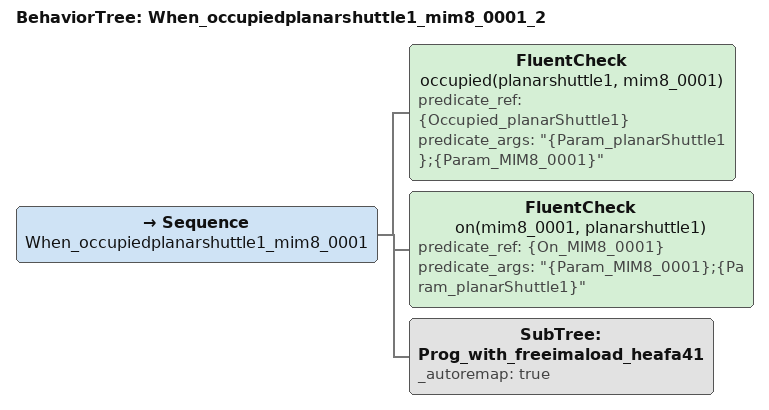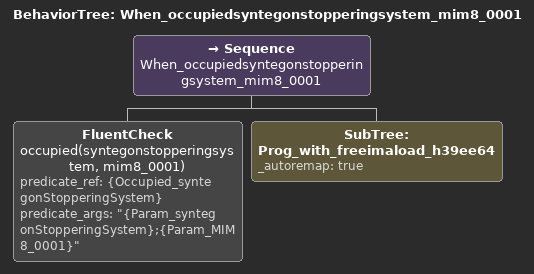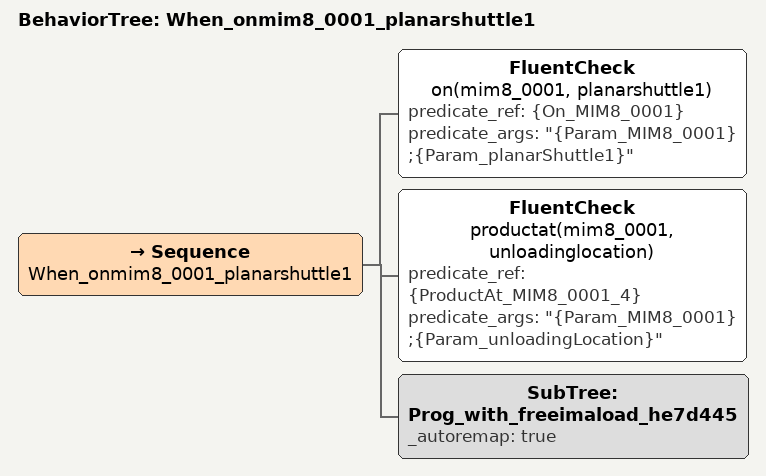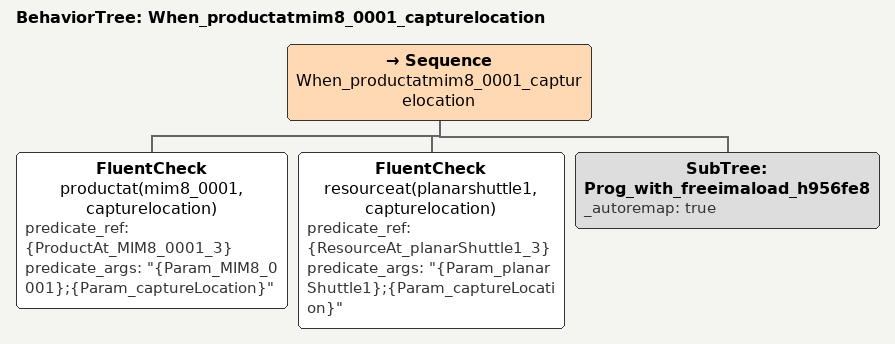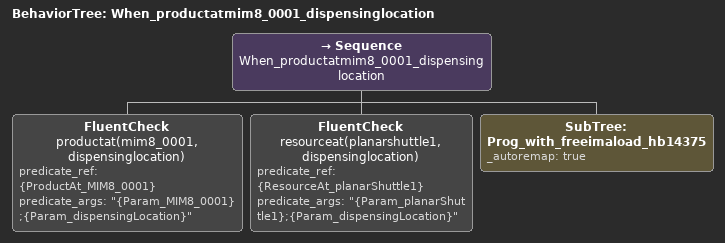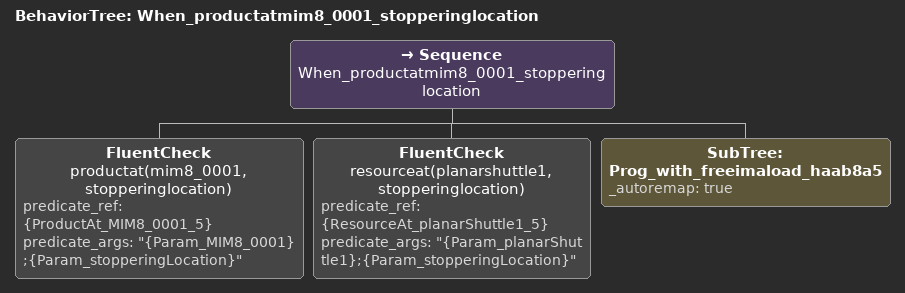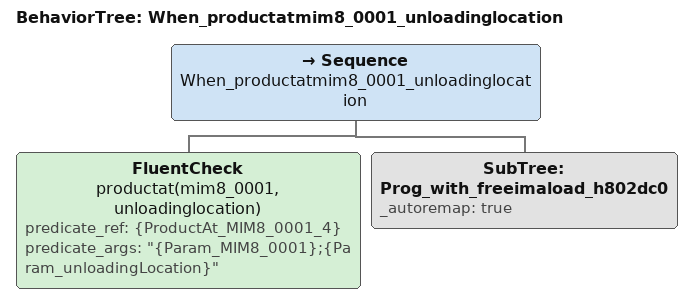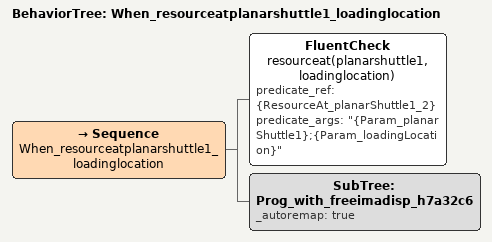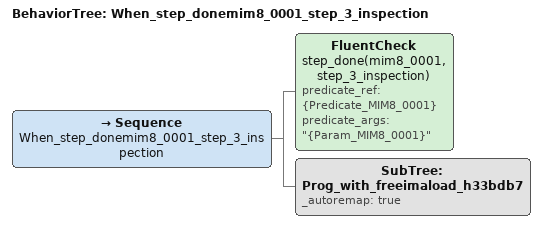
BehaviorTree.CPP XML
<BehaviorTree ID="When_occupiedplanarshuttle1_mim8_0001_2">
  <Sequence name="When_occupiedplanarshuttle1_mim8_0001">
    <FluentCheck name="occupied(planarshuttle1, mim8_0001)" predicate_ref="{Occupied_planarShuttle1}" predicate_args="&quot;{Param_planarShuttle1};{Param_MIM8_0001}&quot;"/>
    <FluentCheck name="on(mim8_0001, planarshuttle1)" predicate_ref="{On_MIM8_0001}" predicate_args="&quot;{Param_MIM8_0001};{Param_planarShuttle1}&quot;"/>
    <SubTree ID="Prog_with_freeimaload_heafa41" _autoremap="true"/>
  </Sequence>
</BehaviorTree>

<BehaviorTree ID="When_occupiedsyntegonstopperingsystem_mim8_0001">
  <Sequence name="When_occupiedsyntegonstopperingsystem_mim8_0001">
    <FluentCheck name="occupied(syntegonstopperingsystem, mim8_0001)" predicate_ref="{Occupied_syntegonStopperingSystem}" predicate_args="&quot;{Param_syntegonStopperingSystem};{Param_MIM8_0001}&quot;"/>
    <SubTree ID="Prog_with_freeimaload_h39ee64" _autoremap="true"/>
  </Sequence>
</BehaviorTree>

<BehaviorTree ID="When_onmim8_0001_planarshuttle1">
  <Sequence name="When_onmim8_0001_planarshuttle1">
    <FluentCheck name="on(mim8_0001, planarshuttle1)" predicate_ref="{On_MIM8_0001}" predicate_args="&quot;{Param_MIM8_0001};{Param_planarShuttle1}&quot;"/>
    <FluentCheck name="productat(mim8_0001, unloadinglocation)" predicate_ref="{ProductAt_MIM8_0001_4}" predicate_args="&quot;{Param_MIM8_0001};{Param_unloadingLocation}&quot;"/>
    <SubTree ID="Prog_with_freeimaload_he7d445" _autoremap="true"/>
  </Sequence>
</BehaviorTree>

<BehaviorTree ID="When_productatmim8_0001_capturelocation">
  <Sequence name="When_productatmim8_0001_capturelocation">
    <FluentCheck name="productat(mim8_0001, capturelocation)" predicate_ref="{ProductAt_MIM8_0001_3}" predicate_args="&quot;{Param_MIM8_0001};{Param_captureLocation}&quot;"/>
    <FluentCheck name="resourceat(planarshuttle1, capturelocation)" predicate_ref="{ResourceAt_planarShuttle1_3}" predicate_args="&quot;{Param_planarShuttle1};{Param_captureLocation}&quot;"/>
    <SubTree ID="Prog_with_freeimaload_h956fe8" _autoremap="true"/>
  </Sequence>
</BehaviorTree>

<BehaviorTree ID="When_productatmim8_0001_dispensinglocation">
  <Sequence name="When_productatmim8_0001_dispensinglocation">
    <FluentCheck name="productat(mim8_0001, dispensinglocation)" predicate_ref="{ProductAt_MIM8_0001}" predicate_args="&quot;{Param_MIM8_0001};{Param_dispensingLocation}&quot;"/>
    <FluentCheck name="resourceat(planarshuttle1, dispensinglocation)" predicate_ref="{ResourceAt_planarShuttle1}" predicate_args="&quot;{Param_planarShuttle1};{Param_dispensingLocation}&quot;"/>
    <SubTree ID="Prog_with_freeimaload_hb14375" _autoremap="true"/>
  </Sequence>
</BehaviorTree>

<BehaviorTree ID="When_productatmim8_0001_stopperinglocation">
  <Sequence name="When_productatmim8_0001_stopperinglocation">
    <FluentCheck name="productat(mim8_0001, stopperinglocation)" predicate_ref="{ProductAt_MIM8_0001_5}" predicate_args="&quot;{Param_MIM8_0001};{Param_stopperingLocation}&quot;"/>
    <FluentCheck name="resourceat(planarshuttle1, stopperinglocation)" predicate_ref="{ResourceAt_planarShuttle1_5}" predicate_args="&quot;{Param_planarShuttle1};{Param_stopperingLocation}&quot;"/>
    <SubTree ID="Prog_with_freeimaload_haab8a5" _autoremap="true"/>
  </Sequence>
</BehaviorTree>

<BehaviorTree ID="When_productatmim8_0001_unloadinglocation">
  <Sequence name="When_productatmim8_0001_unloadinglocation">
    <FluentCheck name="productat(mim8_0001, unloadinglocation)" predicate_ref="{ProductAt_MIM8_0001_4}" predicate_args="&quot;{Param_MIM8_0001};{Param_unloadingLocation}&quot;"/>
    <SubTree ID="Prog_with_freeimaload_h802dc0" _autoremap="true"/>
  </Sequence>
</BehaviorTree>

<BehaviorTree ID="When_resourceatplanarshuttle1_loadinglocation">
  <Sequence name="When_resourceatplanarshuttle1_loadinglocation">
    <FluentCheck name="resourceat(planarshuttle1, loadinglocation)" predicate_ref="{ResourceAt_planarShuttle1_2}" predicate_args="&quot;{Param_planarShuttle1};{Param_loadingLocation}&quot;"/>
    <SubTree ID="Prog_with_freeimadisp_h7a32c6" _autoremap="true"/>
  </Sequence>
</BehaviorTree>

<BehaviorTree ID="When_step_donemim8_0001_step_3_inspection">
  <Sequence name="When_step_donemim8_0001_step_3_inspection">
    <FluentCheck name="step_done(mim8_0001, step_3_inspection)" predicate_ref="{Predicate_MIM8_0001}" predicate_args="&quot;{Param_MIM8_0001}&quot;"/>
    <SubTree ID="Prog_with_freeimaload_h33bdb7" _autoremap="true"/>
  </Sequence>
</BehaviorTree>
